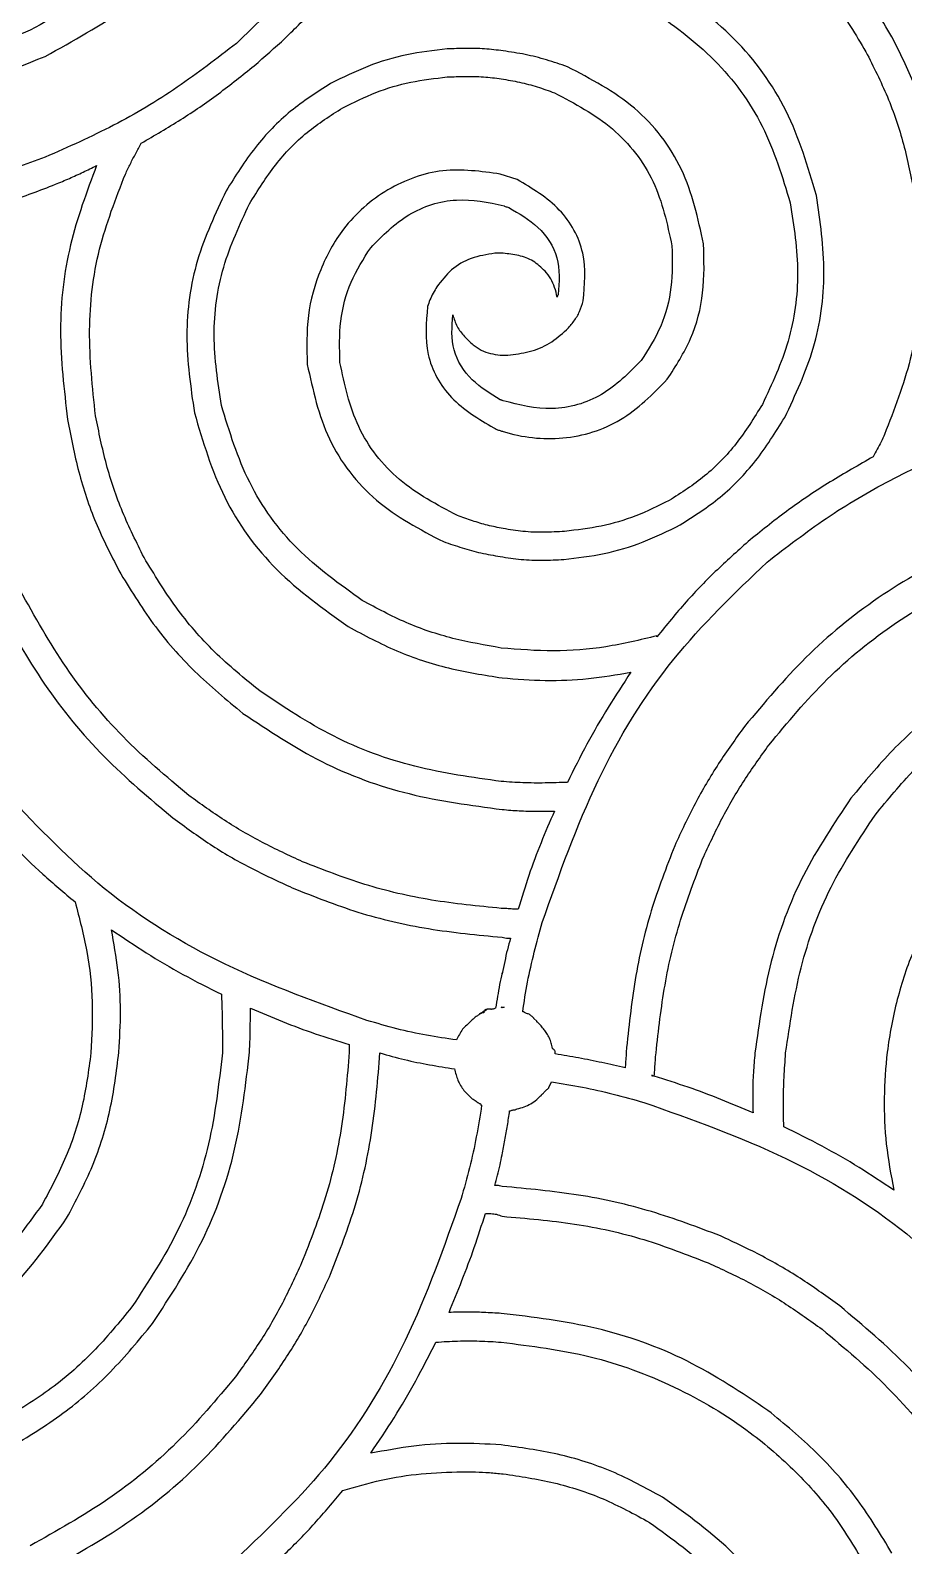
# Model space of a CAD drawing. Extents: x 0 to 371, y 0 to 260.
# Drawn here: x 42.89 to 67.67, y 94.83 to 137.79 of the extents above; entities that cross this region are included whole.
import ezdxf

# ---------------------------------------------------------------- set-up
doc = ezdxf.new("R2010")
doc.units = 0
doc.layers.add('Layer_1', color=7, linetype='CONTINUOUS')

msp = doc.modelspace()

# ---------------------------------------------------------------- linework, layer by layer
at = {"layer": 'Layer_1', "color": 7}
for points in [[(44.767293, 133.958438)], [(49.132918, 110.066873)], [(55.815198, 110.026567)], [(56.250313, 110.093228)], [(55.657585, 109.909777)], [(55.736132, 109.955253)], [(52.810729, 108.796667)], [(60.510001, 108.161564)], [(55.800727, 104.24604)], [(55.324271, 100.634374)], [(55.134618, 96.92349)]]:
    msp.add_lwpolyline(points, close=True, dxfattribs=at)
for points in [[(56.700414, 133.561563), (56.223958, 133.72021)], [(56.303539, 131.471252), (56.065311, 131.471252)], [(56.223958, 128.587706), (56.435831, 128.587706)], [(60.669164, 120.59698), (60.669164, 120.623335)], [(56.276668, 111.045625), (56.276668, 111.07198)], [(55.774372, 110.013647), (55.800727, 110.013647), (55.800727, 110.013647)], [(55.800727, 110.013647), (55.827083, 110.013647)], [(55.959374, 110.040002), (55.906664, 110.040002), (55.879793, 110.040002)], [(56.012085, 110.040002), (55.985729, 110.040002)], [(56.250313, 110.093228), (56.329894, 110.093228)], [(55.403852, 109.722709), (55.271561, 109.590417)], [(55.721146, 109.960937), (55.747501, 109.960937)], [(56.885416, 109.960937), (56.859061, 109.960937)], [(57.255936, 109.696353), (57.176354, 109.775419)], [(51.937914, 109.034895), (51.937914, 108.823022)], [(57.785102, 108.770312), (57.785102, 108.823022)], [(57.599585, 107.817915), (57.679166, 107.976562), (57.679166, 107.976562)], [(57.255936, 107.47375), (57.282291, 107.500105), (57.361872, 107.579687)], [(57.467293, 107.685623), (57.546874, 107.764689)], [(56.488541, 107.156457), (56.514896, 107.156457)]]:
    msp.add_lwpolyline(points, dxfattribs=at)
for points, knots in [([(55.112914, 147.637706), (54.630841, 146.277158), (53.697612, 143.643321), (51.561866, 140.124201), (49.659533, 138.30669), (48.736043, 137.424377)], [0, 0, 0, 0, 4.325973, 8.374502, 12.194088, 12.194088, 12.194088, 12.194088]), ([(56.250313, 143.536665), (57.099094, 143.431313), (58.788587, 143.221611), (61.187903, 142.336893), (63.133627, 141.18095), (64.62004, 139.892615), (65.741006, 138.627627), (66.310707, 137.666828), (66.595418, 137.186665)], [0, 0, 0, 0, 2.55887, 5.093413, 7.607335, 9.305928, 10.979034, 12.650494, 12.650494, 12.650494, 12.650494]), ([(48.709688, 142.583752), (48.172563, 141.944263), (47.092084, 140.657868), (45.116661, 139.044347), (43.634481, 138.213076), (42.888855, 137.794897)], [0, 0, 0, 0, 2.50184, 5.032695, 7.594725, 7.594725, 7.594725, 7.594725]), ([(43.312085, 137.054373), (44.099665, 137.493359), (45.663069, 138.364779), (47.735137, 140.062935), (48.864848, 141.412863), (49.424372, 142.081456)], [0, 0, 0, 0, 2.701966, 5.363601, 7.975465, 7.975465, 7.975465, 7.975465]), ([(67.336457, 137.609895), (67.025119, 138.122453), (66.403558, 139.145734), (65.21001, 140.507969), (64.283322, 141.272986), (63.817293, 141.65771)], [0, 0, 0, 0, 1.796894, 3.587356, 5.398685, 5.398685, 5.398685, 5.398685]), ([(49.238855, 136.78979), (49.536314, 137.046609), (50.137025, 137.56525), (50.974662, 138.425986), (51.492013, 139.044662), (51.752396, 139.356042)], [0, 0, 0, 0, 1.178583, 2.380117, 3.597619, 3.597619, 3.597619, 3.597619]), ([(65.193436, 133.111978), (64.951367, 133.929096), (64.469027, 135.55726), (62.929011, 137.673935), (61.534299, 138.667667), (60.827811, 139.17104)], [0, 0, 0, 0, 2.544261, 5.069616, 7.661989, 7.661989, 7.661989, 7.661989]), ([(60.457291, 138.43), (61.099021, 137.966328), (62.366431, 137.050581), (63.772628, 135.123169), (64.225484, 133.642183), (64.452396, 132.900105)], [0, 0, 0, 0, 2.366487, 4.673792, 6.990994, 6.990994, 6.990994, 6.990994]), ([(42.888855, 137.794897), (41.799251, 137.372211), (39.557781, 136.502688), (35.876465, 136.164886), (33.42844, 136.545502), (32.199585, 136.736563)], [0, 0, 0, 0, 3.494909, 7.189522, 10.913489, 10.913489, 10.913489, 10.913489]), ([(68.791666, 133.323335), (68.694899, 133.821931), (68.501796, 134.816909), (68.009939, 136.256958), (67.560545, 137.159732), (67.336457, 137.609895)], [0, 0, 0, 0, 1.522577, 3.038394, 4.546008, 4.546008, 4.546008, 4.546008]), ([(48.736043, 137.424377), (48.1852, 136.998964), (47.079205, 136.144813), (45.260479, 135.059349), (43.96558, 134.486012), (43.312085, 134.196667)], [0, 0, 0, 0, 2.086879, 4.19008, 6.332929, 6.332929, 6.332929, 6.332929]), ([(54.716039, 137.26573), (54.332177, 137.222007), (53.566035, 137.134742), (52.450519, 136.797648), (51.756982, 136.457681), (51.408747, 136.286978)], [0, 0, 0, 0, 1.157449, 2.310129, 3.4726, 3.4726, 3.4726, 3.4726]), ([(56.303539, 137.21302), (56.127388, 137.234302), (55.775966, 137.27676), (55.244995, 137.286567), (54.892364, 137.272676), (54.716039, 137.26573)], [0, 0, 0, 0, 0.531999, 1.061341, 1.590741, 1.590741, 1.590741, 1.590741]), ([(58.128751, 136.762919), (57.932681, 136.829994), (57.538807, 136.964737), (56.928955, 137.118695), (56.512863, 137.18145), (56.303539, 137.21302)], [0, 0, 0, 0, 0.621561, 1.248615, 1.883422, 1.883422, 1.883422, 1.883422]), ([(66.595418, 137.186665), (66.808933, 136.765312), (67.23632, 135.9219), (67.693378, 134.567718), (67.878466, 133.634216), (67.971561, 133.164688)], [0, 0, 0, 0, 1.415872, 2.834115, 4.269329, 4.269329, 4.269329, 4.269329]), ([(32.491039, 135.836877), (33.741892, 135.668881), (36.229942, 135.334724), (39.953857, 135.712258), (42.213618, 136.615371), (43.312085, 137.054373)], [0, 0, 0, 0, 3.780506, 7.519738, 11.056676, 11.056676, 11.056676, 11.056676]), ([(46.037499, 134.593542), (46.412945, 134.812153), (47.162487, 135.24859), (48.233317, 135.981228), (48.904772, 136.521151), (49.238855, 136.78979)], [0, 0, 0, 0, 1.303127, 2.60157, 3.887345, 3.887345, 3.887345, 3.887345]), ([(61.992081, 131.735835), (61.833636, 132.460348), (61.518336, 133.902102), (60.110778, 135.726758), (58.794664, 136.414794), (58.128751, 136.762919)], [0, 0, 0, 0, 2.206894, 4.391638, 6.62917, 6.62917, 6.62917, 6.62917]), ([(51.408747, 136.286978), (51.020365, 136.038183), (50.229747, 135.531717), (49.225558, 134.488564), (48.708547, 133.664282), (48.445105, 133.24427)], [0, 0, 0, 0, 1.380479, 2.810201, 4.295596, 4.295596, 4.295596, 4.295596]), ([(51.752396, 135.599165), (52.0634, 135.752311), (52.682153, 136.057), (53.683245, 136.352533), (54.370032, 136.431963), (54.716039, 136.47198)], [0, 0, 0, 0, 1.038856, 2.066839, 3.110587, 3.110587, 3.110587, 3.110587]), ([(54.716039, 136.47198), (54.889719, 136.478933), (55.23312, 136.49268), (55.746452, 136.483297), (56.082692, 136.44057), (56.250313, 136.41927)], [0, 0, 0, 0, 0.521484, 1.031085, 1.537668, 1.537668, 1.537668, 1.537668]), ([(56.250313, 136.41927), (56.424285, 136.38945), (56.769133, 136.33034), (57.273937, 136.198124), (57.597843, 136.080717), (57.758747, 136.022395)], [0, 0, 0, 0, 0.529393, 1.04936, 1.562634, 1.562634, 1.562634, 1.562634]), ([(57.758747, 136.022395), (58.33484, 135.719426), (59.471761, 135.121515), (60.694248, 133.551056), (60.959493, 132.306638), (61.092394, 131.683125)], [0, 0, 0, 0, 1.939308, 3.827231, 5.723082, 5.723082, 5.723082, 5.723082]), ([(49.106563, 132.87375), (49.34194, 133.25158), (49.80322, 133.992033), (50.699415, 134.927641), (51.406221, 135.378397), (51.752396, 135.599165)], [0, 0, 0, 0, 1.333712, 2.613745, 3.842465, 3.842465, 3.842465, 3.842465]), ([(45.587914, 133.72021), (45.633889, 133.817598), (45.726592, 134.01397), (45.879613, 134.303591), (45.984725, 134.496624), (46.037499, 134.593542)], [0, 0, 0, 0, 0.323045, 0.65138, 0.982455, 0.982455, 0.982455, 0.982455]), ([(43.312085, 134.196667), (42.757648, 133.990899), (41.627332, 133.571404), (39.823783, 133.152706), (38.57774, 133.002946), (37.941353, 132.92646)], [0, 0, 0, 0, 1.772931, 3.614432, 5.536675, 5.536675, 5.536675, 5.536675]), ([(41.565938, 132.741458), (41.799654, 132.806173), (42.262738, 132.9344), (42.940295, 133.170972), (43.517692, 133.391394), (44.000043, 133.59361), (44.38759, 133.771263), (44.641527, 133.896442), (44.767293, 133.958438)], [0, 0, 0, 0, 0.727343, 1.441154, 2.15188, 2.581299, 3.009977, 3.430616, 3.430616, 3.430616, 3.430616]), ([(44.767293, 133.958438), (44.491509, 133.217816), (43.931828, 131.714781), (43.651976, 129.253004), (43.847434, 127.603713), (43.947188, 126.761978)], [0, 0, 0, 0, 2.365317, 4.800225, 7.338182, 7.338182, 7.338182, 7.338182]), ([(44.740938, 126.867915), (44.653695, 127.672261), (44.483028, 129.245756), (44.757909, 131.593016), (45.31369, 133.017409), (45.587914, 133.72021)], [0, 0, 0, 0, 2.423264, 4.740491, 6.997372, 6.997372, 6.997372, 6.997372]), ([(56.223958, 133.72021), (55.6784, 133.794523), (54.581306, 133.943964), (52.971643, 133.35284), (51.780388, 132.30587), (51.079689, 131.01858), (50.709372, 129.700359), (50.734538, 128.786277), (50.747289, 128.323123)], [0, 0, 0, 0, 1.631156, 3.280192, 4.958216, 6.28195, 7.628513, 9.011581, 9.011581, 9.011581, 9.011581]), ([(48.445105, 133.24427), (48.141343, 132.60035), (47.530076, 131.304572), (47.228609, 129.119768), (47.438956, 127.677136), (47.545418, 126.94698)], [0, 0, 0, 0, 2.127754, 4.281735, 6.489169, 6.489169, 6.489169, 6.489169]), ([(58.578852, 130.12198), (58.618998, 130.579984), (58.700272, 131.507213), (57.96139, 132.820973), (57.129148, 133.309761), (56.700414, 133.561563)], [0, 0, 0, 0, 1.356337, 2.745907, 4.222353, 4.222353, 4.222353, 4.222353]), ([(48.312813, 127.158853), (48.211603, 127.819172), (48.011451, 129.12502), (48.283361, 131.107553), (48.83298, 132.286772), (49.106563, 132.87375)], [0, 0, 0, 0, 1.997914, 3.95108, 5.886882, 5.886882, 5.886882, 5.886882]), ([(52.546146, 131.630415), (52.884598, 131.972705), (53.556312, 132.652037), (54.966024, 133.103628), (55.880626, 132.914126), (56.329894, 132.82104)], [0, 0, 0, 0, 1.43165, 2.841348, 4.202375, 4.202375, 4.202375, 4.202375]), ([(56.329894, 132.82104), (56.341024, 132.813767), (56.365692, 132.797646), (56.413284, 132.788488), (56.445123, 132.775027), (56.462186, 132.767813)], [0, 0, 0, 0, 0.039542, 0.087642, 0.143182, 0.143182, 0.143182, 0.143182]), ([(64.452396, 132.900105), (64.553606, 132.239786), (64.753758, 130.933938), (64.481848, 128.951406), (63.932229, 127.772186), (63.658646, 127.185208)], [0, 0, 0, 0, 1.997914, 3.95108, 5.886882, 5.886882, 5.886882, 5.886882]), ([(64.293749, 126.814688), (64.597511, 127.458609), (65.208778, 128.754386), (65.510245, 130.93919), (65.299898, 132.381822), (65.193436, 133.111978)], [0, 0, 0, 0, 2.127754, 4.281735, 6.489169, 6.489169, 6.489169, 6.489169]), ([(67.971561, 133.164688), (68.058718, 132.366521), (68.229615, 130.801468), (67.953632, 128.463142), (67.398727, 127.041224), (67.124584, 126.338748)], [0, 0, 0, 0, 2.404717, 4.715186, 6.971166, 6.971166, 6.971166, 6.971166]), ([(56.462186, 132.767813), (56.753466, 132.602586), (57.340697, 132.269483), (57.947806, 131.360134), (57.892244, 130.660854), (57.864168, 130.307498)], [0, 0, 0, 0, 1.000364, 2.016767, 3.055005, 3.055005, 3.055005, 3.055005]), ([(51.673331, 128.375833), (51.66387, 128.767733), (51.645215, 129.540484), (51.933984, 130.67384), (52.342971, 131.31293), (52.546146, 131.630415)], [0, 0, 0, 0, 1.173336, 2.313595, 3.439248, 3.439248, 3.439248, 3.439248]), ([(61.092394, 131.683125), (61.101822, 131.29122), (61.120414, 130.518438), (60.831321, 129.38512), (60.42227, 128.74603), (60.219063, 128.428544)], [0, 0, 0, 0, 1.173339, 2.313662, 3.43938, 3.43938, 3.43938, 3.43938]), ([(60.960102, 127.899377), (61.202139, 128.273137), (61.689034, 129.025016), (62.030936, 130.362749), (62.005152, 131.273928), (61.992081, 131.735835)], [0, 0, 0, 0, 1.329611, 2.674722, 4.057669, 4.057669, 4.057669, 4.057669]), ([(56.065311, 131.471252), (55.839387, 131.436321), (55.400887, 131.368523), (54.814111, 131.032498), (54.554219, 130.689795), (54.424585, 130.518855)], [0, 0, 0, 0, 0.68245, 1.324586, 1.963647, 1.963647, 1.963647, 1.963647]), ([(57.494164, 130.968956), (57.387053, 131.06976), (57.172472, 131.271707), (56.74631, 131.424183), (56.45224, 131.455444), (56.303539, 131.471252)], [0, 0, 0, 0, 0.437202, 0.875873, 1.324598, 1.324598, 1.324598, 1.324598]), ([(57.837813, 130.227917), (57.817186, 130.320291), (57.776942, 130.500514), (57.66241, 130.7544), (57.550478, 130.897142), (57.494164, 130.968956)], [0, 0, 0, 0, 0.283586, 0.553275, 0.82633, 0.82633, 0.82633, 0.82633]), ([(54.424585, 130.518855), (54.388995, 130.46162), (54.316065, 130.344337), (54.22552, 130.158832), (54.18152, 130.027542), (54.160001, 129.963333)], [0, 0, 0, 0, 0.202151, 0.414237, 0.617239, 0.617239, 0.617239, 0.617239]), ([(57.864168, 130.307498), (57.862429, 130.298465), (57.858821, 130.27972), (57.84316, 130.255695), (57.839552, 130.23695), (57.837813, 130.227917)], [0, 0, 0, 0, 0.027378, 0.056812, 0.08419, 0.08419, 0.08419, 0.08419]), ([(54.160001, 129.963333), (54.119895, 129.50532), (54.038695, 128.578032), (54.777886, 127.264357), (55.610191, 126.775557), (56.038956, 126.52375)], [0, 0, 0, 0, 1.356338, 2.746027, 4.222582, 4.222582, 4.222582, 4.222582]), ([(58.102396, 129.301875), (58.175954, 129.382072), (58.320465, 129.539626), (58.485175, 129.817879), (58.547481, 130.02014), (58.578852, 130.12198)], [0, 0, 0, 0, 0.326004, 0.640468, 0.959374, 0.959374, 0.959374, 0.959374]), ([(56.223958, 127.3175), (55.943555, 127.487585), (55.380993, 127.82882), (54.803764, 128.712678), (54.850975, 129.386623), (54.874686, 129.725105)], [0, 0, 0, 0, 0.980321, 1.966787, 2.96213, 2.96213, 2.96213, 2.96213]), ([(54.874686, 129.725105), (54.911479, 129.613977), (54.985094, 129.391637), (55.196466, 129.107931), (55.370234, 128.954747), (55.456563, 128.878645)], [0, 0, 0, 0, 0.349322, 0.698905, 1.04404, 1.04404, 1.04404, 1.04404]), ([(56.435831, 128.587706), (56.640287, 128.610862), (57.050672, 128.657339), (57.635733, 128.892867), (57.947258, 129.165904), (58.102396, 129.301875)], [0, 0, 0, 0, 0.616138, 1.236716, 1.852341, 1.852341, 1.852341, 1.852341]), ([(55.456563, 128.878645), (55.530328, 128.823869), (55.677808, 128.714354), (55.944819, 128.623638), (56.129703, 128.599839), (56.223958, 128.587706)], [0, 0, 0, 0, 0.27424, 0.548291, 0.833302, 0.833302, 0.833302, 0.833302]), ([(50.747289, 128.323123), (50.905695, 127.598619), (51.220908, 126.15692), (52.628188, 124.332176), (53.944224, 123.644158), (54.610103, 123.29604)], [0, 0, 0, 0, 2.206856, 4.391448, 6.628866, 6.628866, 6.628866, 6.628866]), ([(55.006977, 124.036564), (54.430885, 124.339533), (53.293964, 124.937444), (52.071477, 126.507902), (51.806231, 127.75232), (51.673331, 128.375833)], [0, 0, 0, 0, 1.939308, 3.827231, 5.723082, 5.723082, 5.723082, 5.723082]), ([(60.219063, 128.428544), (59.869095, 128.073927), (59.175382, 127.370999), (57.700878, 126.938663), (56.764473, 127.174873), (56.303539, 127.291145)], [0, 0, 0, 0, 1.479867, 2.933416, 4.342529, 4.342529, 4.342529, 4.342529]), ([(56.038956, 126.52375), (56.067259, 126.507729), (56.124054, 126.475579), (56.214985, 126.445969), (56.815253, 126.252915), (58.009485, 126.118901), (59.72772, 126.640679), (60.546739, 127.477187), (60.960102, 127.899377)], [0, 0, 0, 0, 0.097318, 0.195289, 0.285792, 1.990623, 3.707495, 5.456986, 5.456986, 5.456986, 5.456986]), ([(56.303539, 127.291145), (56.294506, 127.292884), (56.275761, 127.296492), (56.251736, 127.312153), (56.232991, 127.315761), (56.223958, 127.3175)], [0, 0, 0, 0, 0.027378, 0.056812, 0.08419, 0.08419, 0.08419, 0.08419]), ([(43.947188, 126.761978), (44.0423, 126.263575), (44.232062, 125.269196), (44.714069, 123.824478), (45.173018, 122.924979), (45.402396, 122.475419)], [0, 0, 0, 0, 1.521336, 3.035266, 4.547924, 4.547924, 4.547924, 4.547924]), ([(46.117081, 122.845939), (45.903941, 123.27337), (45.47968, 124.124183), (45.021265, 125.477003), (44.834375, 126.404305), (44.740938, 126.867915)], [0, 0, 0, 0, 1.431812, 2.850056, 4.268051, 4.268051, 4.268051, 4.268051]), ([(47.545418, 126.94698), (47.787487, 126.129862), (48.269826, 124.501699), (49.809843, 122.385023), (51.204555, 121.391291), (51.911043, 120.887919)], [0, 0, 0, 0, 2.544261, 5.069616, 7.661989, 7.661989, 7.661989, 7.661989]), ([(52.307918, 121.628958), (51.66555, 122.08803), (50.393624, 122.997017), (48.993061, 124.931037), (48.539909, 126.415111), (48.312813, 127.158853)], [0, 0, 0, 0, 2.359118, 4.671187, 6.993908, 6.993908, 6.993908, 6.993908]), ([(63.658646, 127.185208), (63.423269, 126.807378), (62.961989, 126.066925), (62.065794, 125.131317), (61.358988, 124.680562), (61.012813, 124.459794)], [0, 0, 0, 0, 1.333712, 2.613745, 3.842465, 3.842465, 3.842465, 3.842465]), ([(61.330622, 123.77198), (61.718967, 124.02077), (62.509492, 124.527213), (63.513429, 125.570445), (64.030346, 126.394684), (64.293749, 126.814688)], [0, 0, 0, 0, 1.380369, 2.809918, 4.295238, 4.295238, 4.295238, 4.295238]), ([(67.124584, 126.338748), (67.094469, 126.26759), (67.033236, 126.122907), (66.917981, 125.915808), (66.844188, 125.774366), (66.807291, 125.703645)], [0, 0, 0, 0, 0.231633, 0.470969, 0.710305, 0.710305, 0.710305, 0.710305]), ([(63.790938, 122.713647), (64.343704, 123.139238), (65.453647, 123.993818), (67.27453, 125.074756), (68.565684, 125.651751), (69.214896, 125.941873)], [0, 0, 0, 0, 2.091685, 4.200064, 6.332323, 6.332323, 6.332323, 6.332323]), ([(66.807291, 125.703645), (66.397084, 125.469257), (65.579728, 125.002228), (64.40456, 124.226351), (63.677109, 123.640417), (63.314997, 123.34875)], [0, 0, 0, 0, 1.41728, 2.823989, 4.218271, 4.218271, 4.218271, 4.218271]), ([(61.012813, 124.459794), (60.701853, 124.306651), (60.083223, 124.001985), (59.082315, 123.706408), (58.395649, 123.626991), (58.049686, 123.586978)], [0, 0, 0, 0, 1.038734, 2.066479, 3.110095, 3.110095, 3.110095, 3.110095]), ([(56.303539, 123.666044), (56.155685, 123.695851), (55.861327, 123.755194), (55.429364, 123.883627), (55.147936, 123.985526), (55.006977, 124.036564)], [0, 0, 0, 0, 0.452297, 0.900465, 1.350197, 1.350197, 1.350197, 1.350197]), ([(58.023331, 122.793228), (58.407192, 122.836951), (59.173334, 122.924216), (60.28885, 123.26131), (60.982387, 123.601278), (61.330622, 123.77198)], [0, 0, 0, 0, 1.157449, 2.310129, 3.4726, 3.4726, 3.4726, 3.4726]), ([(58.049686, 123.586978), (57.849904, 123.57458), (57.456216, 123.550147), (56.870822, 123.575268), (56.491243, 123.636007), (56.303539, 123.666044)], [0, 0, 0, 0, 0.600282, 1.18291, 1.752871, 1.752871, 1.752871, 1.752871]), ([(63.314997, 123.34875), (63.000701, 123.069505), (62.369308, 122.508527), (61.477309, 121.595467), (60.939766, 120.931317), (60.669164, 120.59698)], [0, 0, 0, 0, 1.261157, 2.533544, 3.823379, 3.823379, 3.823379, 3.823379]), ([(54.610103, 123.29604), (54.78626, 123.236247), (55.137688, 123.116961), (55.674934, 122.966874), (56.040705, 122.903863), (56.223958, 122.872294)], [0, 0, 0, 0, 0.558113, 1.113417, 1.670957, 1.670957, 1.670957, 1.670957]), ([(69.268122, 123.084167), (68.480542, 122.645181), (66.917138, 121.773761), (64.84507, 120.075605), (63.715359, 118.725677), (63.155834, 118.057083)], [0, 0, 0, 0, 2.701966, 5.363601, 7.975465, 7.975465, 7.975465, 7.975465]), ([(45.402396, 122.475419), (45.713734, 121.962861), (46.335296, 120.93958), (47.528844, 119.577345), (48.455532, 118.812328), (48.921561, 118.427603)], [0, 0, 0, 0, 1.796894, 3.587356, 5.398685, 5.398685, 5.398685, 5.398685]), ([(49.397501, 119.062706), (48.959779, 119.420578), (48.090766, 120.131064), (46.986004, 121.412034), (46.407215, 122.367157), (46.117081, 122.845939)], [0, 0, 0, 0, 1.694147, 3.363403, 5.041207, 5.041207, 5.041207, 5.041207]), ([(56.223958, 122.872294), (56.420198, 122.842295), (56.815011, 122.781942), (57.417984, 122.756248), (57.820901, 122.780862), (58.023331, 122.793228)], [0, 0, 0, 0, 0.595281, 1.197638, 1.805832, 1.805832, 1.805832, 1.805832]), ([(57.414583, 112.500834), (57.896614, 113.861334), (58.829742, 116.495023), (60.965272, 120.013999), (62.867488, 121.831381), (63.790938, 122.713647)], [0, 0, 0, 0, 4.325799, 8.373986, 12.193383, 12.193383, 12.193383, 12.193383]), ([(63.844164, 117.527917), (64.376671, 118.168081), (65.450522, 119.459031), (67.432259, 121.066798), (68.917678, 121.898393), (69.664997, 122.316772)], [0, 0, 0, 0, 2.494016, 5.029417, 7.596492, 7.596492, 7.596492, 7.596492]), ([(47.386771, 116.099064), (46.747282, 116.636189), (45.460887, 117.716668), (43.847366, 119.692091), (43.016096, 121.17427), (42.597916, 121.919897)], [0, 0, 0, 0, 2.50184, 5.032695, 7.594725, 7.594725, 7.594725, 7.594725]), ([(56.250313, 120.279687), (55.791498, 120.359318), (54.87192, 120.51892), (53.538967, 120.965564), (52.717494, 121.408244), (52.307918, 121.628958)], [0, 0, 0, 0, 1.396029, 2.79799, 4.192053, 4.192053, 4.192053, 4.192053]), ([(41.910103, 121.576248), (42.349089, 120.788668), (43.220509, 119.225264), (44.918665, 117.153196), (46.268592, 116.023485), (46.937186, 115.46396)], [0, 0, 0, 0, 2.701966, 5.363601, 7.975465, 7.975465, 7.975465, 7.975465]), ([(51.911043, 120.887919), (52.364208, 120.644357), (53.27147, 120.156733), (54.749287, 119.676211), (55.767368, 119.513905), (56.276668, 119.43271)], [0, 0, 0, 0, 1.541296, 3.085767, 4.63181, 4.63181, 4.63181, 4.63181]), ([(60.669164, 120.623335), (60.187745, 120.508811), (59.224209, 120.279596), (57.734697, 120.157572), (56.745475, 120.238951), (56.250313, 120.279687)], [0, 0, 0, 0, 1.483408, 2.968972, 4.457846, 4.457846, 4.457846, 4.457846]), ([(66.860001, 115.543542), (67.217476, 115.982109), (67.927208, 116.852844), (69.214876, 117.945952), (70.552015, 118.813354), (71.91807, 119.458681), (73.267987, 119.92113), (74.19946, 120.107112), (74.665209, 120.200105)], [0, 0, 0, 0, 1.694336, 3.363942, 5.041931, 6.462934, 7.88643, 9.310004, 9.310004, 9.310004, 9.310004]), ([(56.276668, 119.43271), (56.684, 119.401007), (57.498389, 119.337621), (58.72395, 119.390326), (59.527389, 119.5248), (59.928124, 119.591873)], [0, 0, 0, 0, 1.225044, 2.449259, 3.66749, 3.66749, 3.66749, 3.66749]), ([(59.928124, 119.591873), (59.710791, 119.261266), (59.273615, 118.596231), (58.668819, 117.556038), (58.309702, 116.833602), (58.128751, 116.469583)], [0, 0, 0, 0, 1.186835, 2.387384, 3.60669, 3.60669, 3.60669, 3.60669]), ([(70.220519, 119.538647), (69.70793, 119.227341), (68.684591, 118.605846), (67.322037, 117.412637), (66.556946, 116.485998), (66.172188, 116.019998)], [0, 0, 0, 0, 1.796934, 3.587419, 5.398736, 5.398736, 5.398736, 5.398736]), ([(56.250313, 116.495939), (55.428762, 116.610066), (53.791652, 116.837489), (51.4487, 117.69949), (50.079974, 118.609138), (49.397501, 119.062706)], [0, 0, 0, 0, 2.484475, 4.950829, 7.403594, 7.403594, 7.403594, 7.403594]), ([(48.921561, 118.427603), (49.649999, 117.942153), (51.112419, 116.967559), (53.629068, 116.051566), (55.389754, 115.819226), (56.276668, 115.702189)], [0, 0, 0, 0, 2.619892, 5.259724, 7.939254, 7.939254, 7.939254, 7.939254]), ([(63.155834, 118.057083), (62.904261, 117.709408), (62.395012, 117.005623), (61.730194, 115.872186), (61.358184, 115.071901), (61.17146, 114.67021)], [0, 0, 0, 0, 1.287007, 2.605232, 3.933695, 3.933695, 3.933695, 3.933695]), ([(61.96521, 114.300207), (62.141129, 114.682108), (62.491102, 115.441861), (63.120572, 116.522081), (63.60384, 117.193852), (63.844164, 117.527917)], [0, 0, 0, 0, 1.260981, 2.508592, 3.742754, 3.742754, 3.742754, 3.742754]), ([(58.128751, 116.469583), (57.91746, 116.4626), (57.496905, 116.4487), (56.869946, 116.45316), (56.45567, 116.481761), (56.250313, 116.495939)], [0, 0, 0, 0, 0.634213, 1.26234, 1.879759, 1.879759, 1.879759, 1.879759]), ([(52.44021, 109.722709), (51.079758, 110.206381), (48.447375, 111.142254), (44.940436, 113.282606), (43.130259, 115.180219), (42.253751, 116.099064)], [0, 0, 0, 0, 4.327075, 8.372602, 12.170448, 12.170448, 12.170448, 12.170448]), ([(50.614997, 114.220625), (50.233062, 114.396515), (49.473231, 114.746433), (48.392733, 115.37555), (47.720873, 115.858769), (47.386771, 116.099064)], [0, 0, 0, 0, 1.261043, 2.508744, 3.74294, 3.74294, 3.74294, 3.74294]), ([(66.172188, 116.019998), (65.693492, 115.306501), (64.730356, 113.870943), (63.818685, 111.399722), (63.571637, 109.668206), (63.447289, 108.796667)], [0, 0, 0, 0, 2.57145, 5.173763, 7.81106, 7.81106, 7.81106, 7.81106]), ([(56.276668, 115.702189), (56.437961, 115.687947), (56.764073, 115.659152), (57.258817, 115.649871), (57.591481, 115.64961), (57.758747, 115.649478)], [0, 0, 0, 0, 0.485622, 0.981857, 1.483696, 1.483696, 1.483696, 1.483696]), ([(57.758747, 115.649478), (57.629515, 115.353724), (57.368415, 114.756188), (57.024745, 113.828545), (56.826814, 113.19273), (56.726769, 112.871353)], [0, 0, 0, 0, 0.968143, 1.956017, 2.965688, 2.965688, 2.965688, 2.965688]), ([(41.619164, 115.569897), (41.873681, 115.274693), (42.385905, 114.680586), (43.237952, 113.851809), (43.849954, 113.340806), (44.159061, 113.08271)], [0, 0, 0, 0, 1.168937, 2.352526, 3.560394, 3.560394, 3.560394, 3.560394]), ([(46.937186, 115.46396), (47.284068, 115.207356), (47.983562, 114.68991), (49.122487, 114.033126), (49.922106, 113.664599), (50.323543, 113.479585)], [0, 0, 0, 0, 1.293676, 2.60872, 3.93451, 3.93451, 3.93451, 3.93451]), ([(64.320104, 108.796667), (64.439496, 109.608711), (64.676883, 111.223307), (65.518777, 113.532596), (66.414726, 114.875925), (66.860001, 115.543542)], [0, 0, 0, 0, 2.45932, 4.88989, 7.291338, 7.291338, 7.291338, 7.291338]), ([(61.17146, 114.67021), (60.935887, 114.061982), (60.458175, 112.828573), (60.008758, 110.860538), (59.867473, 109.508556), (59.795833, 108.823022)], [0, 0, 0, 0, 1.954953, 3.964393, 6.031377, 6.031377, 6.031377, 6.031377]), ([(60.642293, 108.796667), (60.71401, 109.440789), (60.855724, 110.713588), (61.294394, 112.563635), (61.743802, 113.727039), (61.96521, 114.300207)], [0, 0, 0, 0, 1.943386, 3.84017, 5.682105, 5.682105, 5.682105, 5.682105]), ([(56.250313, 112.897709), (55.588928, 112.962357), (54.283161, 113.089991), (52.38641, 113.527488), (51.199121, 113.992063), (50.614997, 114.220625)], [0, 0, 0, 0, 1.992577, 3.933933, 5.813998, 5.813998, 5.813998, 5.813998]), ([(50.323543, 113.479585), (50.938535, 113.234949), (52.191044, 112.736715), (54.196543, 112.275768), (55.577942, 112.144168), (56.276668, 112.077603)], [0, 0, 0, 0, 1.983616, 4.039886, 6.144507, 6.144507, 6.144507, 6.144507]), ([(44.159061, 113.08271), (44.282476, 112.616923), (44.52965, 111.684047), (44.682779, 110.239527), (44.633315, 109.27679), (44.608646, 108.796667)], [0, 0, 0, 0, 1.444352, 2.892737, 4.333651, 4.333651, 4.333651, 4.333651]), ([(68.659374, 113.08271), (68.415284, 112.640833), (67.927799, 111.758336), (67.455663, 110.314906), (67.183696, 108.895091), (67.09438, 107.51901), (67.144645, 106.203296), (67.307453, 105.34053), (67.389168, 104.907498)], [0, 0, 0, 0, 1.511541, 3.018784, 4.532059, 5.838216, 7.148624, 8.469087, 8.469087, 8.469087, 8.469087]), ([(56.726769, 112.871353), (56.673795, 112.872984), (56.567711, 112.876251), (56.40937, 112.892811), (56.303287, 112.896078), (56.250313, 112.897709)], [0, 0, 0, 0, 0.15895, 0.318306, 0.477256, 0.477256, 0.477256, 0.477256]), ([(45.402396, 108.823022), (45.425444, 109.210588), (45.471451, 109.984216), (45.397132, 111.146899), (45.259751, 111.908196), (45.191039, 112.28896)], [0, 0, 0, 0, 1.164036, 2.323554, 3.483782, 3.483782, 3.483782, 3.483782]), ([(45.191039, 112.28896), (45.517523, 112.069215), (46.179107, 111.623924), (47.219212, 111.010077), (47.946709, 110.646642), (48.312813, 110.463748)], [0, 0, 0, 0, 1.180529, 2.392212, 3.619687, 3.619687, 3.619687, 3.619687]), ([(56.859061, 109.960937), (56.90135, 110.243843), (56.986424, 110.812974), (57.183519, 111.658446), (57.337312, 112.21913), (57.414583, 112.500834)], [0, 0, 0, 0, 0.857836, 1.725739, 2.602112, 2.602112, 2.602112, 2.602112]), ([(56.276668, 112.077603), (56.302976, 112.070496), (56.354999, 112.056442), (56.435434, 112.051395), (56.488443, 112.051297), (56.514896, 112.051248)], [0, 0, 0, 0, 0.081549, 0.161265, 0.240673, 0.240673, 0.240673, 0.240673]), ([(56.514896, 112.051248), (56.48285, 111.943198), (56.418076, 111.724793), (56.350805, 111.386537), (56.301515, 111.159881), (56.276668, 111.045625)], [0, 0, 0, 0, 0.337921, 0.683047, 1.033869, 1.033869, 1.033869, 1.033869]), ([(56.276668, 111.07198), (56.25206, 110.959798), (56.203424, 110.738074), (56.14414, 110.402454), (56.109241, 110.17927), (56.091666, 110.066873)], [0, 0, 0, 0, 0.344516, 0.680921, 1.022214, 1.022214, 1.022214, 1.022214]), ([(48.312813, 110.463748), (48.319927, 110.278545), (48.334153, 109.908213), (48.338992, 109.352367), (48.339109, 108.981891), (48.339168, 108.796667)], [0, 0, 0, 0, 0.555989, 1.111756, 1.667435, 1.667435, 1.667435, 1.667435]), ([(49.106563, 108.823022), (49.113686, 108.957922), (49.128132, 109.231536), (49.132715, 109.64637), (49.13285, 109.926066), (49.132918, 110.066873)], [0, 0, 0, 0, 0.405221, 0.8219, 1.244335, 1.244335, 1.244335, 1.244335]), ([(49.132918, 110.066873), (49.435049, 109.93793), (50.042099, 109.678854), (50.977924, 109.33366), (51.616197, 109.135019), (51.937914, 109.034895)], [0, 0, 0, 0, 0.985399, 1.979893, 2.990599, 2.990599, 2.990599, 2.990599]), ([(55.827083, 110.013647), (55.816311, 110.006387), (55.793963, 109.991323), (55.754266, 109.983261), (55.731917, 109.968197), (55.721146, 109.960937)], [0, 0, 0, 0, 0.038651, 0.080194, 0.118845, 0.118845, 0.118845, 0.118845]), ([(55.800727, 110.013647), (55.80276, 110.015627), (55.8062, 110.018978), (55.810636, 110.022815), (55.820281, 110.030294), (55.798315, 110.01895), (55.788301, 110.015432), (55.778858, 110.014222), (55.774372, 110.013647)], [0, 0, 0, 0, 0.008321, 0.014079, 0.019406, 0.035298, 0.049558, 0.062457, 0.062457, 0.062457, 0.062457]), ([(55.879793, 110.040002), (55.8748, 110.039773), (55.865491, 110.039346), (55.852611, 110.035402), (55.836955, 110.031498), (55.82344, 110.020703), (55.809509, 110.015805), (55.802613, 110.01411), (55.800727, 110.013647)], [0, 0, 0, 0, 0.014918, 0.027815, 0.040307, 0.062921, 0.078405, 0.084233, 0.084233, 0.084233, 0.084233]), ([(55.815198, 110.026567), (55.81778, 110.027306), (55.823245, 110.028869), (55.83175, 110.030018), (55.839545, 110.030643), (55.844768, 110.034386), (55.849093, 110.036261), (55.858725, 110.043382), (55.836225, 110.038785), (55.825844, 110.035233), (55.81884, 110.029532), (55.815198, 110.026567)], [0, 0, 0, 0, 0.008038, 0.01701, 0.025866, 0.030876, 0.035575, 0.041256, 0.057178, 0.069526, 0.08291, 0.08291, 0.08291, 0.08291]), ([(55.985729, 110.040002), (55.979416, 110.039675), (55.97019, 110.039196), (55.958194, 110.023731), (55.958947, 110.034112), (55.959374, 110.040002)], [0, 0, 0, 0, 0.0195, 0.028497, 0.040294, 0.040294, 0.040294, 0.040294]), ([(56.091666, 110.066873), (56.082626, 110.065097), (56.063845, 110.061406), (56.039906, 110.04547), (56.021124, 110.041779), (56.012085, 110.040002)], [0, 0, 0, 0, 0.027412, 0.056953, 0.084365, 0.084365, 0.084365, 0.084365]), ([(56.329894, 110.093228), (56.321093, 110.09163), (56.303477, 110.08843), (56.27579, 110.076865), (56.258985, 110.087658), (56.250313, 110.093228)], [0, 0, 0, 0, 0.027156, 0.054357, 0.083359, 0.083359, 0.083359, 0.083359]), ([(54.980622, 109.167187), (54.697792, 109.207859), (54.128887, 109.289671), (53.280199, 109.475841), (52.721565, 109.64002), (52.44021, 109.722709)], [0, 0, 0, 0, 0.857041, 1.723912, 2.603523, 2.603523, 2.603523, 2.603523]), ([(55.271561, 109.590417), (55.230737, 109.55153), (55.148145, 109.472857), (55.05932, 109.323415), (55.007071, 109.219691), (54.980622, 109.167187)], [0, 0, 0, 0, 0.168378, 0.340647, 0.517242, 0.517242, 0.517242, 0.517242]), ([(55.747501, 109.960937), (55.74663, 109.960804), (55.744996, 109.960554), (55.743483, 109.95882), (55.737719, 109.956343), (55.754625, 109.960977), (55.761107, 109.96012), (55.785623, 109.963737), (55.755083, 109.941858), (55.742276, 109.935447), (55.717459, 109.92845), (55.722765, 109.944887), (55.727323, 109.951009), (55.742283, 109.958519), (55.721196, 109.94582), (55.7127, 109.936427), (55.691661, 109.937155), (55.681904, 109.921036), (55.669111, 109.912326), (55.644439, 109.907758), (55.618034, 109.879102), (55.577706, 109.852511), (55.532965, 109.82762), (55.4886, 109.797346), (55.451486, 109.753843), (55.419795, 109.733129), (55.403852, 109.722709)], [0, 0, 0, 0, 0.002528, 0.004739, 0.007026, 0.017347, 0.028552, 0.040315, 0.067388, 0.082838, 0.10254, 0.112645, 0.121049, 0.129801, 0.144671, 0.159505, 0.17682, 0.197974, 0.211529, 0.222304, 0.271971, 0.321434, 0.36846, 0.425321, 0.481486, 0.538347, 0.538347, 0.538347, 0.538347]), ([(55.657585, 109.909777), (55.661896, 109.912733), (55.670498, 109.918632), (55.680078, 109.926928), (55.704204, 109.937308), (55.672906, 109.934538), (55.661961, 109.926509), (55.632131, 109.906155), (55.648259, 109.907971), (55.653089, 109.908908), (55.656132, 109.909496), (55.657585, 109.909777)], [0, 0, 0, 0, 0.015207, 0.03035, 0.044749, 0.064324, 0.079664, 0.106732, 0.113209, 0.11801, 0.122403, 0.122403, 0.122403, 0.122403]), ([(55.736132, 109.955253), (55.736705, 109.955569), (55.737853, 109.9562), (55.739151, 109.957111), (55.742394, 109.95821), (55.739167, 109.957096), (55.7379, 109.956132), (55.736721, 109.955546), (55.736132, 109.955253)], [0, 0, 0, 0, 0.001894, 0.003791, 0.005792, 0.007772, 0.009679, 0.01158, 0.01158, 0.01158, 0.01158]), ([(57.017708, 109.907711), (57.002006, 109.909248), (56.971264, 109.912259), (56.929147, 109.936977), (56.900761, 109.95253), (56.885416, 109.960937)], [0, 0, 0, 0, 0.046733, 0.091501, 0.144175, 0.144175, 0.144175, 0.144175]), ([(57.176354, 109.775419), (57.174549, 109.7826), (57.170702, 109.7979), (57.145688, 109.809612), (57.121818, 109.829428), (57.095717, 109.856713), (57.060835, 109.884273), (57.033038, 109.899379), (57.017708, 109.907711)], [0, 0, 0, 0, 0.021163, 0.045091, 0.077242, 0.115323, 0.157815, 0.210066, 0.210066, 0.210066, 0.210066]), ([(57.282291, 109.669998), (57.275368, 109.671248), (57.263412, 109.673408), (57.256847, 109.68705), (57.256159, 109.694077), (57.255936, 109.696353)], [0, 0, 0, 0, 0.019808, 0.034209, 0.041108, 0.041108, 0.041108, 0.041108]), ([(57.546874, 109.352189), (57.520265, 109.38762), (57.466307, 109.459465), (57.38015, 109.567368), (57.315498, 109.635172), (57.282291, 109.669998)], [0, 0, 0, 0, 0.132946, 0.269579, 0.413872, 0.413872, 0.413872, 0.413872]), ([(57.705521, 108.928959), (57.695171, 108.979623), (57.67488, 109.078945), (57.620367, 109.221183), (57.571478, 109.308331), (57.546874, 109.352189)], [0, 0, 0, 0, 0.154947, 0.303756, 0.454516, 0.454516, 0.454516, 0.454516]), ([(44.608646, 108.796667), (44.541727, 108.296084), (44.407911, 107.295085), (43.942715, 105.845331), (43.469352, 104.955089), (43.233019, 104.510623)], [0, 0, 0, 0, 1.513325, 3.026145, 4.534517, 4.534517, 4.534517, 4.534517]), ([(43.920833, 104.113748), (44.180032, 104.601803), (44.69841, 105.577874), (45.197291, 107.172692), (45.333913, 108.271987), (45.402396, 108.823022)], [0, 0, 0, 0, 1.655627, 3.311125, 4.974999, 4.974999, 4.974999, 4.974999]), ([(48.339168, 108.796667), (48.239367, 107.931942), (48.0409, 106.212328), (47.181411, 103.746511), (46.240863, 102.313278), (45.772916, 101.600207)], [0, 0, 0, 0, 2.607258, 5.184858, 7.737083, 7.737083, 7.737083, 7.737083]), ([(46.354793, 101.12375), (46.855931, 101.889116), (47.861422, 103.424758), (48.793207, 106.05952), (49.001727, 107.89847), (49.106563, 108.823022)], [0, 0, 0, 0, 2.738161, 5.49389, 8.280221, 8.280221, 8.280221, 8.280221]), ([(51.937914, 108.823022), (51.880408, 108.120171), (51.767072, 106.73494), (51.323486, 104.719602), (50.830813, 103.462688), (50.588126, 102.843542)], [0, 0, 0, 0, 2.114459, 4.167329, 6.160255, 6.160255, 6.160255, 6.160255]), ([(51.408747, 102.526248), (51.660342, 103.176311), (52.171998, 104.498309), (52.633484, 106.611), (52.751212, 108.062741), (52.810729, 108.796667)], [0, 0, 0, 0, 2.089056, 4.248405, 6.456223, 6.456223, 6.456223, 6.456223]), ([(52.810729, 108.796667), (53.041892, 108.731254), (53.504835, 108.600253), (54.21336, 108.45855), (54.689335, 108.384245), (54.927396, 108.347082)], [0, 0, 0, 0, 0.720478, 1.442882, 2.165737, 2.165737, 2.165737, 2.165737]), ([(57.785102, 108.823022), (57.782764, 108.832498), (57.776971, 108.855976), (57.74459, 108.889041), (57.720123, 108.91404), (57.705521, 108.928959)], [0, 0, 0, 0, 0.028863, 0.071509, 0.134625, 0.134625, 0.134625, 0.134625]), ([(59.769477, 108.373437), (59.549241, 108.424538), (59.109964, 108.526462), (58.448232, 108.658893), (58.005791, 108.733232), (57.785102, 108.770312)], [0, 0, 0, 0, 0.678238, 1.352795, 2.024117, 2.024117, 2.024117, 2.024117]), ([(59.795833, 108.823022), (59.794268, 108.772363), (59.791195, 108.672887), (59.774116, 108.523572), (59.771042, 108.424096), (59.769477, 108.373437)], [0, 0, 0, 0, 0.151991, 0.298453, 0.450443, 0.450443, 0.450443, 0.450443]), ([(60.591649, 108.136243), (60.598154, 108.212114), (60.610991, 108.361824), (60.620842, 108.582483), (60.635261, 108.726449), (60.642293, 108.796667)], [0, 0, 0, 0, 0.22843, 0.450745, 0.662413, 0.662413, 0.662413, 0.662413]), ([(63.447289, 108.796667), (63.431436, 108.611235), (63.399601, 108.238851), (63.37805, 107.673658), (63.388689, 107.294647), (63.394063, 107.10323)], [0, 0, 0, 0, 0.558305, 1.121186, 1.695539, 1.695539, 1.695539, 1.695539]), ([(64.267394, 106.706355), (64.261996, 106.94187), (64.251289, 107.409057), (64.272543, 108.106408), (64.304288, 108.567116), (64.320104, 108.796667)], [0, 0, 0, 0, 0.706631, 1.40173, 2.091998, 2.091998, 2.091998, 2.091998]), ([(54.927396, 108.347082), (54.953338, 108.236574), (55.004691, 108.017826), (55.182988, 107.725805), (55.34758, 107.57554), (55.430208, 107.500105)], [0, 0, 0, 0, 0.339026, 0.671095, 1.005852, 1.005852, 1.005852, 1.005852]), ([(57.679166, 107.976562), (57.970667, 107.928769), (58.55629, 107.832754), (59.431512, 107.64156), (60.008399, 107.476975), (60.298644, 107.394169)], [0, 0, 0, 0, 0.886111, 1.780192, 2.685512, 2.685512, 2.685512, 2.685512]), ([(60.510001, 108.161564), (60.515367, 108.161218), (60.52632, 108.160512), (60.539436, 108.157034), (60.56544, 108.143179), (60.538799, 108.152774), (60.526097, 108.156642), (60.515374, 108.159921), (60.510001, 108.161564)], [0, 0, 0, 0, 0.015557, 0.031752, 0.049397, 0.06565, 0.081845, 0.098105, 0.098105, 0.098105, 0.098105]), ([(63.394063, 107.10323), (63.091449, 107.230278), (62.482956, 107.485744), (61.550318, 107.837134), (60.912614, 108.0361), (60.591649, 108.136243)], [0, 0, 0, 0, 0.984598, 1.979815, 2.988316, 2.988316, 2.988316, 2.988316]), ([(55.430208, 107.500105), (55.448164, 107.48948), (55.485031, 107.467667), (55.533711, 107.426014), (55.581566, 107.401438), (55.614186, 107.373896), (55.641186, 107.360651), (55.668748, 107.350641), (55.669067, 107.332012), (55.67604, 107.318578), (55.687915, 107.316378), (55.694791, 107.315103)], [0, 0, 0, 0, 0.062524, 0.128366, 0.19089, 0.223828, 0.253674, 0.286612, 0.293511, 0.307912, 0.32772, 0.32772, 0.32772, 0.32772]), ([(56.700414, 107.209167), (56.768558, 107.228338), (56.902265, 107.265955), (57.092081, 107.35177), (57.201379, 107.433136), (57.255936, 107.47375)], [0, 0, 0, 0, 0.212296, 0.416551, 0.620123, 0.620123, 0.620123, 0.620123]), ([(57.361872, 107.579687), (57.368975, 107.581551), (57.384106, 107.585522), (57.396345, 107.609417), (57.408674, 107.63431), (57.437582, 107.637476), (57.447993, 107.663822), (57.460264, 107.677683), (57.467293, 107.685623)], [0, 0, 0, 0, 0.021039, 0.044824, 0.076893, 0.097982, 0.121971, 0.154147, 0.154147, 0.154147, 0.154147]), ([(57.546874, 107.764689), (57.554884, 107.771657), (57.568856, 107.783811), (57.593944, 107.795417), (57.597783, 107.810728), (57.599585, 107.817915)], [0, 0, 0, 0, 0.032151, 0.056079, 0.077242, 0.077242, 0.077242, 0.077242]), ([(55.694791, 107.315103), (55.64722, 107.017383), (55.552275, 106.423171), (55.360934, 105.539131), (55.195756, 104.959814), (55.112914, 104.66927)], [0, 0, 0, 0, 0.904414, 1.805094, 2.711298, 2.711298, 2.711298, 2.711298]), ([(56.065311, 105.03979), (56.091676, 105.136703), (56.144271, 105.330029), (56.218225, 105.620267), (56.285707, 105.953882), (56.354753, 106.326912), (56.431029, 106.740678), (56.469312, 107.017439), (56.488541, 107.156457)], [0, 0, 0, 0, 0.301317, 0.601076, 0.898296, 1.322173, 1.739285, 2.160255, 2.160255, 2.160255, 2.160255]), ([(56.514896, 107.156457), (56.525651, 107.163531), (56.547629, 107.177987), (56.585433, 107.182937), (56.618908, 107.181068), (56.648598, 107.188521), (56.672639, 107.203734), (56.691382, 107.2074), (56.700414, 107.209167)], [0, 0, 0, 0, 0.038178, 0.078011, 0.11137, 0.138748, 0.168181, 0.195559, 0.195559, 0.195559, 0.195559]), ([(60.298644, 107.394169), (61.659144, 106.912138), (64.292834, 105.97901), (67.81181, 103.843479), (69.629191, 101.941263), (70.511457, 101.017814)], [0, 0, 0, 0, 4.325799, 8.373986, 12.193383, 12.193383, 12.193383, 12.193383]), ([(67.389168, 104.907498), (67.062936, 105.12544), (66.402567, 105.566606), (65.359085, 106.16587), (64.633189, 106.525254), (64.267394, 106.706355)], [0, 0, 0, 0, 1.176783, 2.382084, 3.606448, 3.606448, 3.606448, 3.606448]), ([(56.276668, 105.012919), (56.252697, 105.020019), (56.207304, 105.033465), (56.135871, 105.039828), (56.089451, 105.039803), (56.065311, 105.03979)], [0, 0, 0, 0, 0.074817, 0.141677, 0.21412, 0.21412, 0.21412, 0.21412]), ([(62.468021, 103.610937), (61.822335, 103.855274), (60.512689, 104.350863), (58.429816, 104.815177), (56.999888, 104.9465), (56.276668, 105.012919)], [0, 0, 0, 0, 2.069378, 4.197319, 6.374975, 6.374975, 6.374975, 6.374975]), ([(43.233019, 104.510623), (42.769342, 103.86886), (41.853575, 102.60137), (39.926244, 101.194895), (38.44521, 100.741953), (37.703125, 100.515002)], [0, 0, 0, 0, 2.366591, 4.674042, 6.99129, 6.99129, 6.99129, 6.99129]), ([(55.112914, 104.66927), (54.630848, 103.308762), (53.697643, 100.675031), (51.561825, 97.156124), (49.659528, 95.338727), (48.736043, 94.456457)], [0, 0, 0, 0, 4.325848, 8.374167, 12.193656, 12.193656, 12.193656, 12.193656]), ([(37.861771, 99.748123), (38.678889, 99.990192), (40.307053, 100.472532), (42.423728, 102.012548), (43.41746, 103.40726), (43.920833, 104.113748)], [0, 0, 0, 0, 2.544261, 5.069616, 7.661989, 7.661989, 7.661989, 7.661989]), ([(54.768749, 101.441044), (54.89242, 101.743718), (55.141731, 102.353882), (55.497127, 103.285484), (55.698992, 103.924162), (55.800727, 104.24604)], [0, 0, 0, 0, 0.980933, 1.977476, 2.989993, 2.989993, 2.989993, 2.989993]), ([(55.800727, 104.24604), (55.853567, 104.245897), (55.959661, 104.245611), (56.1227, 104.229371), (56.224488, 104.18778), (56.276668, 104.166459)], [0, 0, 0, 0, 0.158698, 0.318641, 0.486873, 0.486873, 0.486873, 0.486873]), ([(56.276668, 104.166459), (56.964194, 104.108866), (58.320531, 103.995248), (60.29069, 103.559068), (61.520294, 103.079261), (62.124372, 102.843542)], [0, 0, 0, 0, 2.068676, 4.081042, 6.024413, 6.024413, 6.024413, 6.024413]), ([(65.854894, 101.626562), (65.507218, 101.878135), (64.803433, 102.387384), (63.669997, 103.052202), (62.869712, 103.424212), (62.468021, 103.610937)], [0, 0, 0, 0, 1.287007, 2.605232, 3.933695, 3.933695, 3.933695, 3.933695]), ([(50.588126, 102.843542), (50.412242, 102.461647), (50.062349, 101.701927), (49.433166, 100.621639), (48.949977, 99.949892), (48.709688, 99.615832)], [0, 0, 0, 0, 1.260923, 2.508409, 3.742495, 3.742495, 3.742495, 3.742495]), ([(62.124372, 102.843542), (62.506267, 102.667658), (63.265988, 102.317764), (64.346275, 101.688581), (65.018022, 101.205393), (65.352083, 100.965104)], [0, 0, 0, 0, 1.260923, 2.508409, 3.742495, 3.742495, 3.742495, 3.742495]), ([(49.424372, 99.11302), (49.675429, 99.465278), (50.181717, 100.175653), (50.853349, 101.313812), (51.222647, 102.119992), (51.408747, 102.526248)], [0, 0, 0, 0, 1.297443, 2.616471, 3.956386, 3.956386, 3.956386, 3.956386]), ([(45.772916, 101.600207), (45.414998, 101.162442), (44.704385, 100.293301), (43.423255, 99.188355), (42.467994, 98.609448), (41.989168, 98.31927)], [0, 0, 0, 0, 1.694336, 3.363942, 5.041931, 5.041931, 5.041931, 5.041931]), ([(56.250313, 101.414689), (56.085077, 101.423359), (55.756716, 101.440588), (55.262604, 101.457351), (54.934018, 101.446501), (54.768749, 101.441044)], [0, 0, 0, 0, 0.496426, 0.986509, 1.482449, 1.482449, 1.482449, 1.482449]), ([(63.817293, 98.662919), (63.067617, 99.162566), (61.562641, 100.165608), (58.968225, 101.084307), (57.159234, 101.304203), (56.250313, 101.414689)], [0, 0, 0, 0, 2.695694, 5.411615, 8.154247, 8.154247, 8.154247, 8.154247]), ([(70.881977, 95.51479), (70.443197, 96.300641), (69.572129, 97.860715), (67.86813, 99.926219), (66.522803, 101.062458), (65.854894, 101.626562)], [0, 0, 0, 0, 2.696805, 5.353711, 7.973324, 7.973324, 7.973324, 7.973324]), ([(42.306978, 97.604586), (42.819536, 97.915924), (43.842817, 98.537485), (45.205052, 99.731033), (45.970068, 100.657722), (46.354793, 101.12375)], [0, 0, 0, 0, 1.796894, 3.587356, 5.398685, 5.398685, 5.398685, 5.398685]), ([(52.546146, 97.445939), (52.770736, 97.778341), (53.222741, 98.447327), (53.835853, 99.501688), (54.209957, 100.228704), (54.398229, 100.594584)], [0, 0, 0, 0, 1.203234, 2.421602, 3.655967, 3.655967, 3.655967, 3.655967]), ([(54.398229, 100.594584), (54.500267, 100.602536), (54.705149, 100.618504), (55.014003, 100.631714), (55.220713, 100.633486), (55.324271, 100.634374)], [0, 0, 0, 0, 0.307025, 0.616481, 0.927153, 0.927153, 0.927153, 0.927153]), ([(55.324271, 100.634374), (55.427829, 100.633486), (55.634539, 100.631714), (55.943394, 100.618504), (56.148276, 100.602536), (56.250313, 100.594584)], [0, 0, 0, 0, 0.310672, 0.620128, 0.927153, 0.927153, 0.927153, 0.927153]), ([(56.250313, 100.594584), (57.099089, 100.489267), (58.788552, 100.279637), (61.187905, 99.395214), (63.1337, 98.239394), (64.62008, 96.950901), (65.740976, 95.685684), (66.310702, 94.724786), (66.595418, 94.244584)], [0, 0, 0, 0, 2.558849, 5.093307, 7.607161, 9.305841, 10.979135, 12.650708, 12.650708, 12.650708, 12.650708]), ([(65.352083, 100.965104), (65.993216, 100.427839), (67.282738, 99.34723), (68.904686, 97.376895), (69.7277, 95.890562), (70.140938, 95.14427)], [0, 0, 0, 0, 2.506226, 5.040815, 7.596817, 7.596817, 7.596817, 7.596817]), ([(48.709688, 99.615832), (48.172557, 98.976306), (47.092055, 97.689824), (45.116708, 96.076038), (43.634488, 95.244678), (42.888855, 94.826461)], [0, 0, 0, 0, 2.50194, 5.032952, 7.595052, 7.595052, 7.595052, 7.595052]), ([(43.312085, 94.085937), (44.099665, 94.524923), (45.663069, 95.396343), (47.735137, 97.094499), (48.864848, 98.444427), (49.424372, 99.11302)], [0, 0, 0, 0, 2.701966, 5.363601, 7.975465, 7.975465, 7.975465, 7.975465]), ([(67.336457, 94.615104), (67.025119, 95.127662), (66.403558, 96.150943), (65.21001, 97.513178), (64.283322, 98.278194), (63.817293, 98.662919)], [0, 0, 0, 0, 1.796894, 3.587356, 5.398685, 5.398685, 5.398685, 5.398685]), ([(56.250313, 97.684167), (55.836282, 97.707129), (55.009591, 97.752977), (53.766635, 97.673341), (52.953236, 97.521788), (52.546146, 97.445939)], [0, 0, 0, 0, 1.243343, 2.482573, 3.724182, 3.724182, 3.724182, 3.724182]), ([(60.827811, 96.202604), (60.355315, 96.460339), (59.409221, 96.976412), (57.855079, 97.462032), (56.785758, 97.610049), (56.250313, 97.684167)], [0, 0, 0, 0, 1.611896, 3.227549, 4.84795, 4.84795, 4.84795, 4.84795]), ([(51.752396, 96.387606), (52.115154, 96.494913), (52.844341, 96.710614), (53.980774, 96.888187), (54.748636, 96.911681), (55.134618, 96.92349)], [0, 0, 0, 0, 1.134093, 2.279664, 3.437535, 3.437535, 3.437535, 3.437535]), ([(55.134618, 96.92349), (55.264258, 96.922169), (55.524007, 96.919524), (55.913944, 96.899706), (56.173529, 96.875956), (56.303539, 96.864062)], [0, 0, 0, 0, 0.388916, 0.779242, 1.170876, 1.170876, 1.170876, 1.170876]), ([(56.303539, 96.864062), (56.78662, 96.791656), (57.753817, 96.646688), (59.160669, 96.190122), (60.024316, 95.722402), (60.457291, 95.487919)], [0, 0, 0, 0, 1.464136, 2.931408, 4.406521, 4.406521, 4.406521, 4.406521]), ([(49.238855, 93.821354), (49.536314, 94.078173), (50.137025, 94.596814), (50.974662, 95.45755), (51.492013, 96.076226), (51.752396, 96.387606)], [0, 0, 0, 0, 1.178583, 2.380117, 3.597619, 3.597619, 3.597619, 3.597619]), ([(65.193436, 90.143542), (64.951367, 90.96066), (64.469027, 92.588824), (62.929011, 94.705499), (61.534299, 95.699231), (60.827811, 96.202604)], [0, 0, 0, 0, 2.544261, 5.069616, 7.661989, 7.661989, 7.661989, 7.661989]), ([(60.457291, 95.487919), (61.099014, 95.02429), (62.366378, 94.108649), (63.772655, 92.181464), (64.22549, 90.700579), (64.452396, 89.95854)], [0, 0, 0, 0, 2.366403, 4.673507, 6.990583, 6.990583, 6.990583, 6.990583])]:
    msp.add_open_spline(points, degree=3, knots=knots, dxfattribs=at)

doc.saveas('drawing.dxf')
